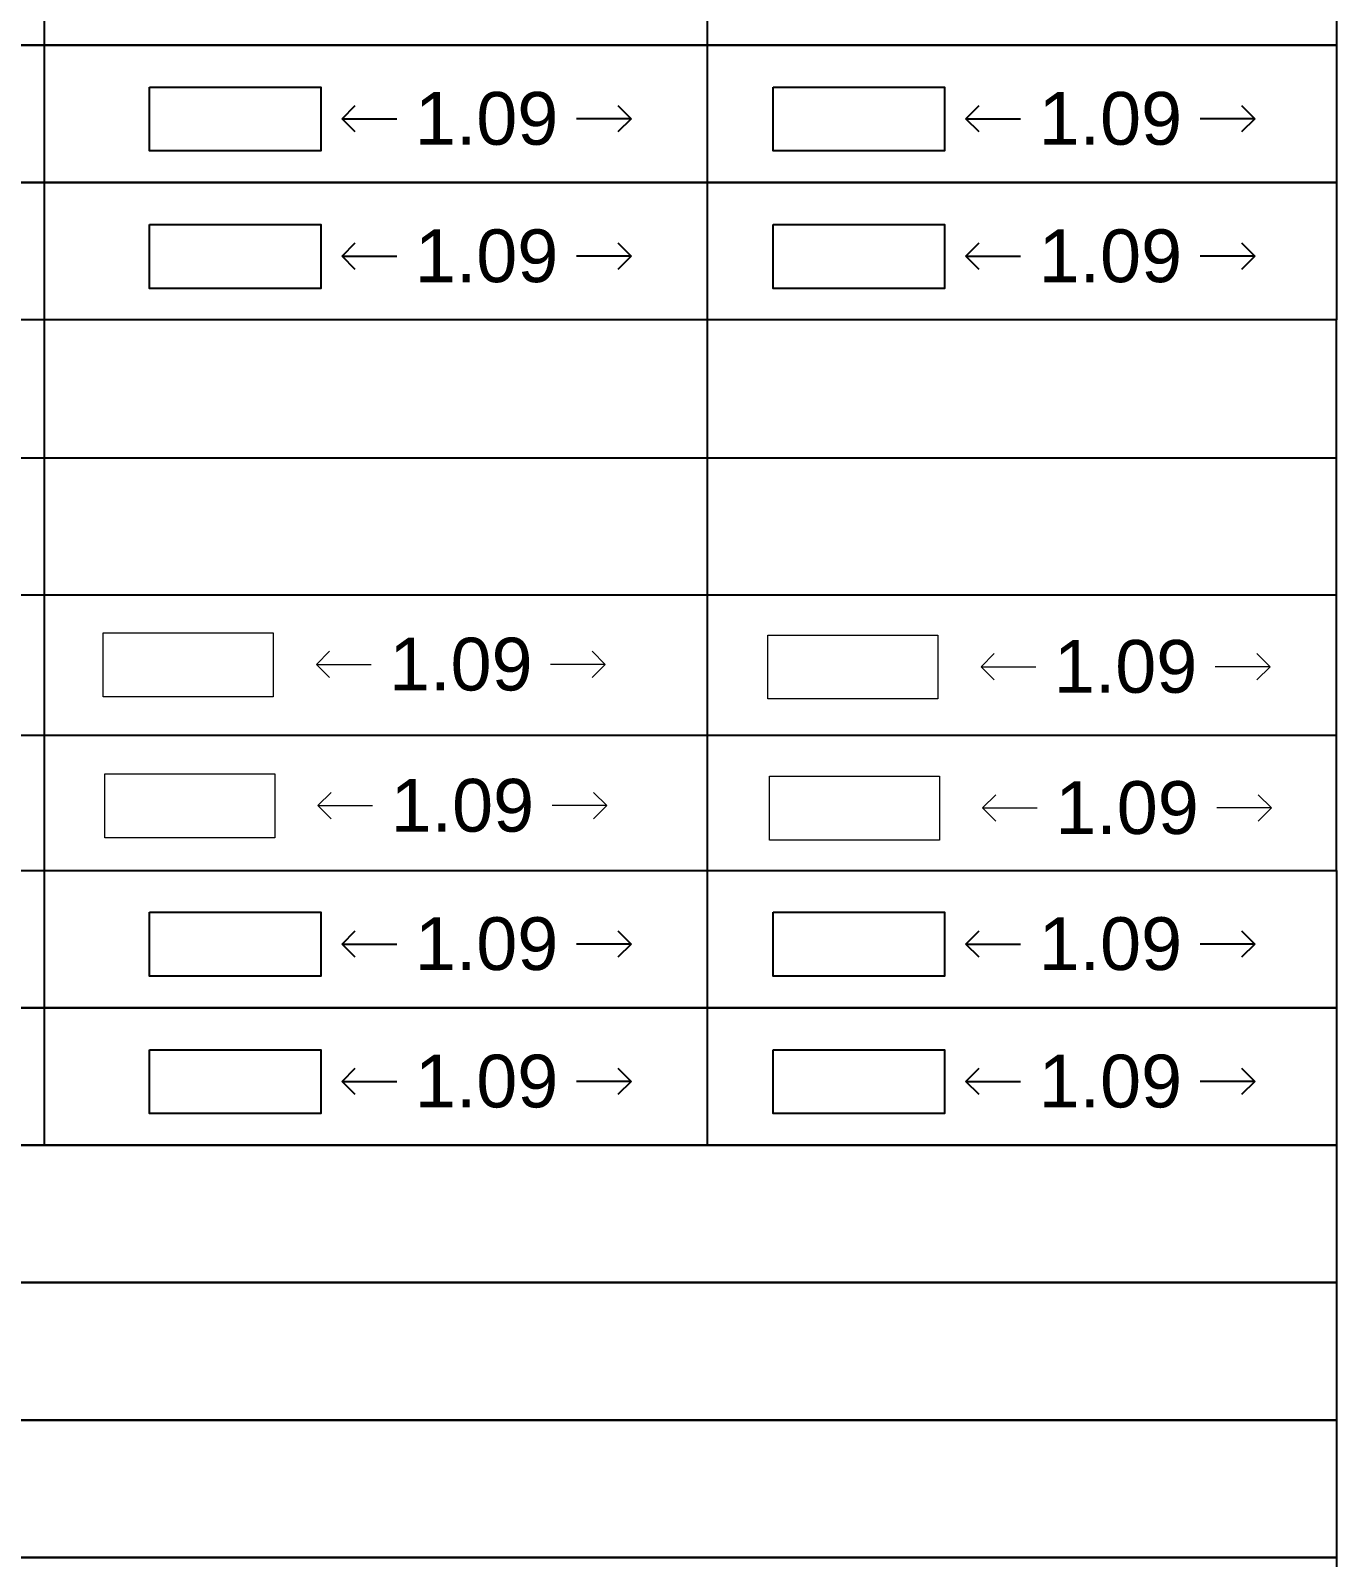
# Model space of a CAD drawing. Header units: millimetres. Extents: x -9481 to -9286, y 28706 to 28853.
# Drawn here: x -9447.18 to -9442.23, y 28750.97 to 28756.75 of the extents above; entities that cross this region are included whole.
import ezdxf

# ---------------------------------------------------------------- set-up
doc = ezdxf.new("R2010")
doc.units = ezdxf.units.MM
doc.header["$PDMODE"] = 34
doc.header["$PDSIZE"] = -15
doc.linetypes.add('CONTINULUS', pattern=[0])
doc.layers.add('BLK_1_FLR_-1_REGULAR_ROOM_1', color=7, linetype='Continuous', plot=False)
doc.layers.add('BLK_1_FLR_-2_REGULAR_ROOM_1', color=7, linetype='Continuous', plot=False)
for name, color, linetype in [('BLK_1_FLR_-1_ROOM_1_MEZ_AREA_1', 11, 'Continuous'), ('BLK_1_FLR_-1_ROOM_2_MEZ_AREA_1', 11, 'Continuous'), ('BLK_1_FLR_-2_ROOM_1_MEZ_AREA_1', 11, 'Continuous'), ('BLK_1_FLR_-2_ROOM_2_MEZ_AREA_1', 11, 'Continuous'), ('BLK_1_PLANTATION_GREENSTRIP', 7, 'Continuous')]:
    doc.layers.add(name, color=color, linetype=linetype)
for name, color, linetype, lineweight in [('BLK_1_FLR_-1_SERVICE_FLOOR', 7, 'Continuous', 0), ('BLK_1_FLR_-1_SERVICE_FLOOR_EXISTING', 7, 'Continuous', 0), ('BLK_1_FLR_-2_SERVICE_FLOOR', 7, 'Continuous', 0), ('BLK_1_FLR_-2_SERVICE_FLOOR_EXISTING', 7, 'Continuous', 0), ('PLAN', 7, 'Continuous', 40)]:
    doc.layers.add(name, color=color, linetype=linetype, lineweight=lineweight)
doc.styles.add('Arial', font='arial.ttf', dxfattribs={"height": 0.2})
doc.styles.add('style2', font='arial.ttf', dxfattribs={"height": 0.3})
doc.dimstyles.new('INT DIM', dxfattribs={"dimtxt": 0.3, "dimasz": 0.1, "dimexe": 0.18, "dimexo": 0.0625, "dimgap": 0.09, "dimtad": 0, "dimzin": 0, "dimdsep": 46, "dimtxsty": 'style2', "dimblk": 'OPEN90', "dimcen": 0.09, "dimse1": 1, "dimse2": 1, "dimclrd": 250, "dimclrt": 256, "dimadec": 0, "dimazin": 0, "dimtfac": 1, "dimtofl": 0, "dimtmove": 0, "dimatfit": 3, "dimfxl": 0, "dimtolj": 1, "dimtzin": 0, "dimlwd": -1, "dimarcsym": 0})

# ---------------------------------------------------------------- blocks, each defined once
blk = doc.blocks.new('J4')
blk.add_lwpolyline([(-9435.4551, 28796.7712), (-9396.4272, 28796.7712), (-9396.4272, 28795.9979), (-9435.4551, 28795.9979), (-9435.4551, 28796.7712)], close=True)
blk = doc.blocks.new('_Open90')
at = {"layer": 'PLAN', "color": 0, "lineweight": -2}
for p, q in [((0, 0), (-1, 0)), ((-0.5, 0.5), (0, 0)), ((0, 0), (-0.5, -0.5))]:
    blk.add_line(p, q, dxfattribs=at)
blk = doc.blocks.new('*D189')
at = {"layer": 'BLK_1_FLR_-1_REGULAR_ROOM_1', "color": 250}
for p, q in [((-9445.897941, 28756.418424), (-9445.790753, 28756.418424)), ((-9445.002965, 28756.418424), (-9445.110153, 28756.418424))]:
    blk.add_line(p, q, dxfattribs=at)
at = {"layer": 'Defpoints', "color": 0}
for p in [(-9445.997941, 28756.538499), (-9444.902965, 28756.538499), (-9444.902965, 28756.418424)]:
    blk.add_point(p, dxfattribs=at)
at = {"layer": 'BLK_1_FLR_-1_REGULAR_ROOM_1', "color": 250, "xscale": 0.1, "yscale": 0.1, "zscale": 0.1, "rotation": 180}
blk.add_blockref('_Open90', (-9445.997941, 28756.418424), dxfattribs=at)
at = {"layer": 'BLK_1_FLR_-1_REGULAR_ROOM_1', "color": 250, "xscale": 0.1, "yscale": 0.1, "zscale": 0.1}
blk.add_blockref('_Open90', (-9444.902965, 28756.418424), dxfattribs=at)
at = {"layer": 'BLK_1_FLR_-1_REGULAR_ROOM_1', "linetype": 'CONTINULUS', "ltscale": 0.05, "insert": (-9445.450453, 28756.418424), "char_height": 0.2, "attachment_point": 5, "style": 'Arial'}
blk.add_mtext('\\A1;1.09', dxfattribs=at)
blk = doc.blocks.new('*D190')
at = {"layer": 'BLK_1_FLR_-2_REGULAR_ROOM_1', "color": 250}
for p, q in [((-9443.534248, 28756.418424), (-9443.42706, 28756.418424)), ((-9442.639272, 28756.418424), (-9442.74646, 28756.418424))]:
    blk.add_line(p, q, dxfattribs=at)
at = {"layer": 'Defpoints', "color": 0}
for p in [(-9443.634248, 28756.538499), (-9442.539272, 28756.538499), (-9442.539272, 28756.418424)]:
    blk.add_point(p, dxfattribs=at)
at = {"layer": 'BLK_1_FLR_-2_REGULAR_ROOM_1', "color": 250, "xscale": 0.1, "yscale": 0.1, "zscale": 0.1, "rotation": 180}
blk.add_blockref('_Open90', (-9443.634248, 28756.418424), dxfattribs=at)
at = {"layer": 'BLK_1_FLR_-2_REGULAR_ROOM_1', "color": 250, "xscale": 0.1, "yscale": 0.1, "zscale": 0.1}
blk.add_blockref('_Open90', (-9442.539272, 28756.418424), dxfattribs=at)
at = {"layer": 'BLK_1_FLR_-2_REGULAR_ROOM_1', "linetype": 'CONTINULUS', "ltscale": 0.05, "insert": (-9443.08676, 28756.418424), "char_height": 0.2, "attachment_point": 5, "style": 'Arial'}
blk.add_mtext('\\A1;1.09', dxfattribs=at)
blk = doc.blocks.new('*D196')
at = {"layer": 'BLK_1_FLR_-1_REGULAR_ROOM_1', "color": 250}
for p, q in [((-9445.897941, 28755.897777), (-9445.790753, 28755.897777)), ((-9445.002965, 28755.897777), (-9445.110153, 28755.897777))]:
    blk.add_line(p, q, dxfattribs=at)
at = {"layer": 'Defpoints', "color": 0}
for p in [(-9445.997941, 28756.017852), (-9444.902965, 28756.017852), (-9444.902965, 28755.897777)]:
    blk.add_point(p, dxfattribs=at)
at = {"layer": 'BLK_1_FLR_-1_REGULAR_ROOM_1', "color": 250, "xscale": 0.1, "yscale": 0.1, "zscale": 0.1, "rotation": 180}
blk.add_blockref('_Open90', (-9445.997941, 28755.897777), dxfattribs=at)
at = {"layer": 'BLK_1_FLR_-1_REGULAR_ROOM_1', "color": 250, "xscale": 0.1, "yscale": 0.1, "zscale": 0.1}
blk.add_blockref('_Open90', (-9444.902965, 28755.897777), dxfattribs=at)
at = {"layer": 'BLK_1_FLR_-1_REGULAR_ROOM_1', "linetype": 'CONTINULUS', "ltscale": 0.05, "insert": (-9445.450453, 28755.897777), "char_height": 0.2, "attachment_point": 5, "style": 'Arial'}
blk.add_mtext('\\A1;1.09', dxfattribs=at)
blk = doc.blocks.new('*D197')
at = {"layer": 'BLK_1_FLR_-2_REGULAR_ROOM_1', "color": 250}
for p, q in [((-9443.534248, 28755.897777), (-9443.42706, 28755.897777)), ((-9442.639272, 28755.897777), (-9442.74646, 28755.897777))]:
    blk.add_line(p, q, dxfattribs=at)
at = {"layer": 'Defpoints', "color": 0}
for p in [(-9443.634248, 28756.017852), (-9442.539272, 28756.017852), (-9442.539272, 28755.897777)]:
    blk.add_point(p, dxfattribs=at)
at = {"layer": 'BLK_1_FLR_-2_REGULAR_ROOM_1', "color": 250, "xscale": 0.1, "yscale": 0.1, "zscale": 0.1, "rotation": 180}
blk.add_blockref('_Open90', (-9443.634248, 28755.897777), dxfattribs=at)
at = {"layer": 'BLK_1_FLR_-2_REGULAR_ROOM_1', "color": 250, "xscale": 0.1, "yscale": 0.1, "zscale": 0.1}
blk.add_blockref('_Open90', (-9442.539272, 28755.897777), dxfattribs=at)
at = {"layer": 'BLK_1_FLR_-2_REGULAR_ROOM_1', "linetype": 'CONTINULUS', "ltscale": 0.05, "insert": (-9443.08676, 28755.897777), "char_height": 0.2, "attachment_point": 5, "style": 'Arial'}
blk.add_mtext('\\A1;1.09', dxfattribs=at)
blk = doc.blocks.new('*D273')
at = {"layer": 'BLK_1_FLR_-1_ROOM_1_MEZ_AREA_1', "color": 250, "ltscale": 0.05}
for p, q in [((-9445.897941, 28753.291536), (-9445.790753, 28753.291536)), ((-9445.002965, 28753.291536), (-9445.110153, 28753.291536))]:
    blk.add_line(p, q, dxfattribs=at)
at = {"layer": 'Defpoints', "color": 0}
for p in [(-9445.997941, 28753.411611), (-9444.902965, 28753.411611), (-9444.902965, 28753.291536)]:
    blk.add_point(p, dxfattribs=at)
at = {"layer": 'BLK_1_FLR_-1_ROOM_1_MEZ_AREA_1', "color": 250, "xscale": 0.1, "yscale": 0.1, "zscale": 0.1, "rotation": 180}
blk.add_blockref('_Open90', (-9445.997941, 28753.291536), dxfattribs=at)
at = {"layer": 'BLK_1_FLR_-1_ROOM_1_MEZ_AREA_1', "color": 250, "xscale": 0.1, "yscale": 0.1, "zscale": 0.1}
blk.add_blockref('_Open90', (-9444.902965, 28753.291536), dxfattribs=at)
at = {"layer": 'BLK_1_FLR_-1_ROOM_1_MEZ_AREA_1', "linetype": 'CONTINULUS', "ltscale": 0.05, "insert": (-9445.450453, 28753.291536), "char_height": 0.2, "attachment_point": 5, "style": 'Arial'}
blk.add_mtext('\\A1;1.09', dxfattribs=at)
blk = doc.blocks.new('*D274')
at = {"layer": 'BLK_1_FLR_-2_ROOM_1_MEZ_AREA_1', "color": 250, "ltscale": 0.05}
for p, q in [((-9443.534248, 28753.291536), (-9443.42706, 28753.291536)), ((-9442.639272, 28753.291536), (-9442.74646, 28753.291536))]:
    blk.add_line(p, q, dxfattribs=at)
at = {"layer": 'Defpoints', "color": 0}
for p in [(-9443.634248, 28753.411611), (-9442.539272, 28753.411611), (-9442.539272, 28753.291536)]:
    blk.add_point(p, dxfattribs=at)
at = {"layer": 'BLK_1_FLR_-2_ROOM_1_MEZ_AREA_1', "color": 250, "xscale": 0.1, "yscale": 0.1, "zscale": 0.1, "rotation": 180}
blk.add_blockref('_Open90', (-9443.634248, 28753.291536), dxfattribs=at)
at = {"layer": 'BLK_1_FLR_-2_ROOM_1_MEZ_AREA_1', "color": 250, "xscale": 0.1, "yscale": 0.1, "zscale": 0.1}
blk.add_blockref('_Open90', (-9442.539272, 28753.291536), dxfattribs=at)
at = {"layer": 'BLK_1_FLR_-2_ROOM_1_MEZ_AREA_1', "linetype": 'CONTINULUS', "ltscale": 0.05, "insert": (-9443.08676, 28753.291536), "char_height": 0.2, "attachment_point": 5, "style": 'Arial'}
blk.add_mtext('\\A1;1.09', dxfattribs=at)
blk = doc.blocks.new('*D280')
at = {"layer": 'BLK_1_FLR_-1_ROOM_2_MEZ_AREA_1', "color": 250, "ltscale": 0.05}
for p, q in [((-9445.897941, 28752.770889), (-9445.790753, 28752.770889)), ((-9445.002965, 28752.770889), (-9445.110153, 28752.770889))]:
    blk.add_line(p, q, dxfattribs=at)
at = {"layer": 'Defpoints', "color": 0}
for p in [(-9445.997941, 28752.890964), (-9444.902965, 28752.890964), (-9444.902965, 28752.770889)]:
    blk.add_point(p, dxfattribs=at)
at = {"layer": 'BLK_1_FLR_-1_ROOM_2_MEZ_AREA_1', "color": 250, "xscale": 0.1, "yscale": 0.1, "zscale": 0.1, "rotation": 180}
blk.add_blockref('_Open90', (-9445.997941, 28752.770889), dxfattribs=at)
at = {"layer": 'BLK_1_FLR_-1_ROOM_2_MEZ_AREA_1', "color": 250, "xscale": 0.1, "yscale": 0.1, "zscale": 0.1}
blk.add_blockref('_Open90', (-9444.902965, 28752.770889), dxfattribs=at)
at = {"layer": 'BLK_1_FLR_-1_ROOM_2_MEZ_AREA_1', "linetype": 'CONTINULUS', "ltscale": 0.05, "insert": (-9445.450453, 28752.770889), "char_height": 0.2, "attachment_point": 5, "style": 'Arial'}
blk.add_mtext('\\A1;1.09', dxfattribs=at)
blk = doc.blocks.new('*D281')
at = {"layer": 'BLK_1_FLR_-2_ROOM_2_MEZ_AREA_1', "color": 250, "ltscale": 0.05}
for p, q in [((-9443.534248, 28752.770889), (-9443.42706, 28752.770889)), ((-9442.639272, 28752.770889), (-9442.74646, 28752.770889))]:
    blk.add_line(p, q, dxfattribs=at)
at = {"layer": 'Defpoints', "color": 0}
for p in [(-9443.634248, 28752.890964), (-9442.539272, 28752.890964), (-9442.539272, 28752.770889)]:
    blk.add_point(p, dxfattribs=at)
at = {"layer": 'BLK_1_FLR_-2_ROOM_2_MEZ_AREA_1', "color": 250, "xscale": 0.1, "yscale": 0.1, "zscale": 0.1, "rotation": 180}
blk.add_blockref('_Open90', (-9443.634248, 28752.770889), dxfattribs=at)
at = {"layer": 'BLK_1_FLR_-2_ROOM_2_MEZ_AREA_1', "color": 250, "xscale": 0.1, "yscale": 0.1, "zscale": 0.1}
blk.add_blockref('_Open90', (-9442.539272, 28752.770889), dxfattribs=at)
at = {"layer": 'BLK_1_FLR_-2_ROOM_2_MEZ_AREA_1', "linetype": 'CONTINULUS', "ltscale": 0.05, "insert": (-9443.08676, 28752.770889), "char_height": 0.2, "attachment_point": 5, "style": 'Arial'}
blk.add_mtext('\\A1;1.09', dxfattribs=at)
blk = doc.blocks.new('*D326')
at = {"layer": 'BLK_1_FLR_-1_SERVICE_FLOOR', "color": 250, "ltscale": 0.05}
for p, q in [((-9445.995344, 28754.350762), (-9445.888156, 28754.350762)), ((-9445.100368, 28754.350762), (-9445.207556, 28754.350762))]:
    blk.add_line(p, q, dxfattribs=at)
at = {"layer": 'Defpoints', "color": 0}
for p in [(-9446.095344, 28754.470837), (-9445.000368, 28754.470837), (-9445.000368, 28754.350762)]:
    blk.add_point(p, dxfattribs=at)
at = {"layer": 'BLK_1_FLR_-1_SERVICE_FLOOR', "color": 250, "xscale": 0.1, "yscale": 0.1, "zscale": 0.1, "rotation": 180}
blk.add_blockref('_Open90', (-9446.095344, 28754.350762), dxfattribs=at)
at = {"layer": 'BLK_1_FLR_-1_SERVICE_FLOOR', "color": 250, "xscale": 0.1, "yscale": 0.1, "zscale": 0.1}
blk.add_blockref('_Open90', (-9445.000368, 28754.350762), dxfattribs=at)
at = {"layer": 'BLK_1_FLR_-1_SERVICE_FLOOR', "linetype": 'CONTINULUS', "ltscale": 0.05, "insert": (-9445.547856, 28754.350762), "char_height": 0.2, "attachment_point": 5, "style": 'Arial'}
blk.add_mtext('\\A1;1.09', dxfattribs=at)
blk = doc.blocks.new('*D327')
at = {"layer": 'BLK_1_FLR_-2_SERVICE_FLOOR', "color": 250, "ltscale": 0.05}
for p, q in [((-9443.476748, 28754.342093), (-9443.36956, 28754.342093)), ((-9442.581772, 28754.342093), (-9442.68896, 28754.342093))]:
    blk.add_line(p, q, dxfattribs=at)
at = {"layer": 'Defpoints', "color": 0}
for p in [(-9443.576748, 28754.462167), (-9442.481772, 28754.462167), (-9442.481772, 28754.342093)]:
    blk.add_point(p, dxfattribs=at)
at = {"layer": 'BLK_1_FLR_-2_SERVICE_FLOOR', "color": 250, "xscale": 0.1, "yscale": 0.1, "zscale": 0.1, "rotation": 180}
blk.add_blockref('_Open90', (-9443.576748, 28754.342093), dxfattribs=at)
at = {"layer": 'BLK_1_FLR_-2_SERVICE_FLOOR', "color": 250, "xscale": 0.1, "yscale": 0.1, "zscale": 0.1}
blk.add_blockref('_Open90', (-9442.481772, 28754.342093), dxfattribs=at)
at = {"layer": 'BLK_1_FLR_-2_SERVICE_FLOOR', "linetype": 'CONTINULUS', "ltscale": 0.05, "insert": (-9443.02926, 28754.342093), "char_height": 0.2, "attachment_point": 5, "style": 'Arial'}
blk.add_mtext('\\A1;1.09', dxfattribs=at)
blk = doc.blocks.new('*D333')
at = {"layer": 'BLK_1_FLR_-1_SERVICE_FLOOR_EXISTING', "color": 250, "ltscale": 0.05}
for p, q in [((-9445.989634, 28753.815759), (-9445.882445, 28753.815759)), ((-9445.094657, 28753.815759), (-9445.201845, 28753.815759))]:
    blk.add_line(p, q, dxfattribs=at)
at = {"layer": 'Defpoints', "color": 0}
for p in [(-9446.089634, 28753.935834), (-9444.994657, 28753.935834), (-9444.994657, 28753.815759)]:
    blk.add_point(p, dxfattribs=at)
at = {"layer": 'BLK_1_FLR_-1_SERVICE_FLOOR_EXISTING', "color": 250, "xscale": 0.1, "yscale": 0.1, "zscale": 0.1, "rotation": 180}
blk.add_blockref('_Open90', (-9446.089634, 28753.815759), dxfattribs=at)
at = {"layer": 'BLK_1_FLR_-1_SERVICE_FLOOR_EXISTING', "color": 250, "xscale": 0.1, "yscale": 0.1, "zscale": 0.1}
blk.add_blockref('_Open90', (-9444.994657, 28753.815759), dxfattribs=at)
at = {"layer": 'BLK_1_FLR_-1_SERVICE_FLOOR_EXISTING', "linetype": 'CONTINULUS', "ltscale": 0.05, "insert": (-9445.542145, 28753.815759), "char_height": 0.2, "attachment_point": 5, "style": 'Arial'}
blk.add_mtext('\\A1;1.09', dxfattribs=at)
blk = doc.blocks.new('*D334')
at = {"layer": 'BLK_1_FLR_-2_SERVICE_FLOOR_EXISTING', "color": 250, "ltscale": 0.05}
for p, q in [((-9443.471037, 28753.80709), (-9443.363849, 28753.80709)), ((-9442.576061, 28753.80709), (-9442.683249, 28753.80709))]:
    blk.add_line(p, q, dxfattribs=at)
at = {"layer": 'Defpoints', "color": 0}
for p in [(-9443.571037, 28753.927164), (-9442.476061, 28753.927164), (-9442.476061, 28753.80709)]:
    blk.add_point(p, dxfattribs=at)
at = {"layer": 'BLK_1_FLR_-2_SERVICE_FLOOR_EXISTING', "color": 250, "xscale": 0.1, "yscale": 0.1, "zscale": 0.1, "rotation": 180}
blk.add_blockref('_Open90', (-9443.571037, 28753.80709), dxfattribs=at)
at = {"layer": 'BLK_1_FLR_-2_SERVICE_FLOOR_EXISTING', "color": 250, "xscale": 0.1, "yscale": 0.1, "zscale": 0.1}
blk.add_blockref('_Open90', (-9442.476061, 28753.80709), dxfattribs=at)
at = {"layer": 'BLK_1_FLR_-2_SERVICE_FLOOR_EXISTING', "linetype": 'CONTINULUS', "ltscale": 0.05, "insert": (-9443.023549, 28753.80709), "char_height": 0.2, "attachment_point": 5, "style": 'Arial'}
blk.add_mtext('\\A1;1.09', dxfattribs=at)

msp = doc.modelspace()

# ---------------------------------------------------------------- linework, layer by layer
for p, q in [((-9447.126291, 28757.218053), (-9447.126291, 28756.697407)), ((-9444.614149, 28757.218053), (-9444.614149, 28756.697407)), ((-9447.126291, 28756.697407), (-9447.126291, 28756.17676)), ((-9444.614149, 28756.697407), (-9444.614149, 28756.17676)), ((-9447.126291, 28756.17676), (-9447.126291, 28755.656113)), ((-9447.126291, 28756.175256), (-9447.126291, 28755.654609)), ((-9447.126291, 28756.175256), (-9447.126291, 28753.570518)), ((-9444.614149, 28756.17676), (-9444.614149, 28755.656113)), ((-9444.614149, 28756.175256), (-9444.614149, 28755.654609)), ((-9444.614149, 28756.175256), (-9444.614149, 28753.570518)), ((-9442.229952, 28753.570518), (-9442.229952, 28755.654609)), ((-9481.2579, 28755.13341), (-9442.229952, 28755.13341)), ((-9481.2579, 28754.615072), (-9442.229952, 28754.615072)), ((-9481.2579, 28754.08302), (-9442.229952, 28754.08302)), ((-9442.229952, 28754.08302), (-9442.229952, 28754.08302)), ((-9447.126291, 28753.570518), (-9447.126291, 28753.049871)), ((-9444.614149, 28753.570518), (-9444.614149, 28753.049871)), ((-9447.126291, 28753.049871), (-9447.126291, 28752.529224)), ((-9444.614149, 28753.049871), (-9444.614149, 28752.529224))]:
    msp.add_line(p, q)
for points in [[(-9461.731845, 28757.218053), (-9442.229952, 28757.218053), (-9442.229952, 28756.697407), (-9461.731845, 28756.697407)], [(-9461.731845, 28756.697407), (-9442.229952, 28756.697407), (-9442.229952, 28756.17676), (-9461.731845, 28756.17676)], [(-9461.731845, 28756.17676), (-9442.229952, 28756.17676), (-9442.229952, 28755.656113), (-9481.2579, 28755.656113)], [(-9481.2579, 28752.529224), (-9481.2579, 28753.570518), (-9442.229952, 28753.570518), (-9442.229952, 28753.049871), (-9457.862239, 28753.049871)], [(-9457.862239, 28753.049871), (-9442.229952, 28753.049871), (-9442.229952, 28752.529224), (-9481.2579, 28752.529224), (-9481.2579, 28753.049871)], [(-9481.2579, 28752.008577), (-9481.2579, 28752.529224), (-9442.229952, 28752.529224), (-9442.229952, 28752.008577), (-9457.862239, 28752.008577)], [(-9470.864214, 28752.008577), (-9442.229952, 28752.008577), (-9442.229952, 28751.48793), (-9457.862239, 28751.48793)], [(-9461.731845, 28751.48793), (-9442.229952, 28751.48793), (-9442.229952, 28750.967284), (-9481.2579, 28750.967284), (-9481.2579, 28751.48793)]]:
    msp.add_lwpolyline(points)
at = {"layer": 'BLK_1_FLR_-1_REGULAR_ROOM_1', "color": 36}
msp.add_lwpolyline([(-9446.727778, 28756.538499), (-9446.078597, 28756.538499), (-9446.078597, 28756.29635), (-9446.727778, 28756.29635)], close=True, dxfattribs=at)
at = {"layer": 'BLK_1_FLR_-1_REGULAR_ROOM_1', "color": 37}
msp.add_lwpolyline([(-9446.727778, 28756.017852), (-9446.078597, 28756.017852), (-9446.078597, 28755.775703), (-9446.727778, 28755.775703)], close=True, dxfattribs=at)
at = {"layer": 'BLK_1_FLR_-1_ROOM_1_MEZ_AREA_1', "color": 11, "linetype": 'CONTINULUS', "ltscale": 0.05}
msp.add_lwpolyline([(-9446.727778, 28753.411611), (-9446.078597, 28753.411611), (-9446.078597, 28753.169461), (-9446.727778, 28753.169461)], close=True, dxfattribs=at)
at = {"layer": 'BLK_1_FLR_-1_ROOM_2_MEZ_AREA_1', "color": 11, "linetype": 'CONTINULUS', "ltscale": 0.05}
msp.add_lwpolyline([(-9446.727778, 28752.890964), (-9446.078597, 28752.890964), (-9446.078597, 28752.648814), (-9446.727778, 28752.648814)], close=True, dxfattribs=at)
at = {"layer": 'BLK_1_FLR_-1_SERVICE_FLOOR', "color": 11, "linetype": 'CONTINULUS', "ltscale": 0.05}
msp.add_lwpolyline([(-9446.903153, 28754.470812), (-9446.258743, 28754.470812), (-9446.258743, 28754.228662), (-9446.903153, 28754.228662)], close=True, dxfattribs=at)
at = {"layer": 'BLK_1_FLR_-1_SERVICE_FLOOR_EXISTING', "color": 11, "linetype": 'CONTINULUS', "ltscale": 0.05}
msp.add_lwpolyline([(-9446.897443, 28753.935809), (-9446.253032, 28753.935809), (-9446.253032, 28753.693659), (-9446.897443, 28753.693659)], close=True, dxfattribs=at)
at = {"layer": 'BLK_1_FLR_-2_REGULAR_ROOM_1', "color": 36}
msp.add_lwpolyline([(-9444.364084, 28756.538499), (-9443.714903, 28756.538499), (-9443.714903, 28756.29635), (-9444.364084, 28756.29635)], close=True, dxfattribs=at)
at = {"layer": 'BLK_1_FLR_-2_REGULAR_ROOM_1', "color": 37}
msp.add_lwpolyline([(-9444.364084, 28756.017852), (-9443.714903, 28756.017852), (-9443.714903, 28755.775703), (-9444.364084, 28755.775703)], close=True, dxfattribs=at)
at = {"layer": 'BLK_1_FLR_-2_ROOM_1_MEZ_AREA_1', "color": 11, "linetype": 'CONTINULUS', "ltscale": 0.05}
msp.add_lwpolyline([(-9444.364084, 28753.411611), (-9443.714903, 28753.411611), (-9443.714903, 28753.169461), (-9444.364084, 28753.169461)], close=True, dxfattribs=at)
at = {"layer": 'BLK_1_FLR_-2_ROOM_2_MEZ_AREA_1', "color": 11, "linetype": 'CONTINULUS', "ltscale": 0.05}
msp.add_lwpolyline([(-9444.364084, 28752.890964), (-9443.714903, 28752.890964), (-9443.714903, 28752.648814), (-9444.364084, 28752.648814)], close=True, dxfattribs=at)
at = {"layer": 'BLK_1_FLR_-2_SERVICE_FLOOR', "color": 11, "linetype": 'CONTINULUS', "ltscale": 0.05}
msp.add_lwpolyline([(-9444.384557, 28754.462142), (-9443.740146, 28754.462142), (-9443.740146, 28754.219993), (-9444.384557, 28754.219993)], close=True, dxfattribs=at)
at = {"layer": 'BLK_1_FLR_-2_SERVICE_FLOOR_EXISTING', "color": 11, "linetype": 'CONTINULUS', "ltscale": 0.05}
msp.add_lwpolyline([(-9444.378846, 28753.927139), (-9443.734435, 28753.927139), (-9443.734435, 28753.68499), (-9444.378846, 28753.68499)], close=True, dxfattribs=at)

# ---------------------------------------------------------------- block references
at = {"layer": 'BLK_1_PLANTATION_GREENSTRIP', "linetype": 'CONTINULUS'}
msp.add_blockref('J4', (-45.8028, -45.803888), dxfattribs=at)

# ---------------------------------------------------------------- dimensions: what is measured, and where the dimension line sits
at = {"layer": 'BLK_1_FLR_-1_REGULAR_ROOM_1', "color": 36}
dim = msp.add_linear_dim(base=(-9444.902965, 28756.418424), p1=(-9445.997941, 28756.538499), p2=(-9444.902965, 28756.538499), dimstyle='INT DIM', override={"dimtxt": 0.2, "dimtxsty": 'Arial', "dimfxl": 0.125, "dimtfill": 1, "dimtfillclr": 7, "dimarcsym": 1}, dxfattribs=at)
dim.commit()
dim.dimension.update_dxf_attribs({"geometry": '*D189', "text_midpoint": (-9445.450453, 28756.418424)})
at = {"layer": 'BLK_1_FLR_-1_REGULAR_ROOM_1', "color": 37}
dim = msp.add_linear_dim(base=(-9444.902965, 28755.897777), p1=(-9445.997941, 28756.017852), p2=(-9444.902965, 28756.017852), dimstyle='INT DIM', override={"dimtxt": 0.2, "dimtxsty": 'Arial', "dimfxl": 0.125, "dimtfill": 1, "dimtfillclr": 7, "dimarcsym": 1}, dxfattribs=at)
dim.commit()
dim.dimension.update_dxf_attribs({"geometry": '*D196', "text_midpoint": (-9445.450453, 28755.897777)})
at = {"layer": 'BLK_1_FLR_-1_ROOM_1_MEZ_AREA_1', "color": 11, "linetype": 'CONTINULUS', "ltscale": 0.05}
dim = msp.add_linear_dim(base=(-9444.902965, 28753.291536), p1=(-9445.997941, 28753.411611), p2=(-9444.902965, 28753.411611), dimstyle='INT DIM', override={"dimtxt": 0.2, "dimtxsty": 'Arial', "dimfxl": 0.125, "dimtfill": 1, "dimtfillclr": 7, "dimarcsym": 1}, dxfattribs=at)
dim.commit()
dim.dimension.update_dxf_attribs({"geometry": '*D273', "text_midpoint": (-9445.450453, 28753.291536)})
at = {"layer": 'BLK_1_FLR_-1_ROOM_2_MEZ_AREA_1', "color": 11, "linetype": 'CONTINULUS', "ltscale": 0.05}
dim = msp.add_linear_dim(base=(-9444.902965, 28752.770889), p1=(-9445.997941, 28752.890964), p2=(-9444.902965, 28752.890964), dimstyle='INT DIM', override={"dimtxt": 0.2, "dimtxsty": 'Arial', "dimfxl": 0.125, "dimtfill": 1, "dimtfillclr": 7, "dimarcsym": 1}, dxfattribs=at)
dim.commit()
dim.dimension.update_dxf_attribs({"geometry": '*D280', "text_midpoint": (-9445.450453, 28752.770889)})
at = {"layer": 'BLK_1_FLR_-1_SERVICE_FLOOR', "color": 11, "linetype": 'CONTINULUS', "ltscale": 0.05}
dim = msp.add_linear_dim(base=(-9445.000368, 28754.350762), p1=(-9446.095344, 28754.470837), p2=(-9445.000368, 28754.470837), dimstyle='INT DIM', override={"dimscale": 1, "dimtxt": 0.2, "dimtxsty": 'Arial', "dimfxl": 0.125, "dimtfill": 1, "dimtfillclr": 7, "dimarcsym": 1}, dxfattribs=at)
dim.commit()
dim.dimension.update_dxf_attribs({"geometry": '*D326', "text_midpoint": (-9445.547856, 28754.350762)})
at = {"layer": 'BLK_1_FLR_-1_SERVICE_FLOOR_EXISTING', "color": 11, "linetype": 'CONTINULUS', "ltscale": 0.05}
dim = msp.add_linear_dim(base=(-9444.994657, 28753.815759), p1=(-9446.089634, 28753.935834), p2=(-9444.994657, 28753.935834), dimstyle='INT DIM', override={"dimscale": 1, "dimtxt": 0.2, "dimtxsty": 'Arial', "dimfxl": 0.125, "dimtfill": 1, "dimtfillclr": 7, "dimarcsym": 1}, dxfattribs=at)
dim.commit()
dim.dimension.update_dxf_attribs({"geometry": '*D333', "text_midpoint": (-9445.542145, 28753.815759)})
at = {"layer": 'BLK_1_FLR_-2_REGULAR_ROOM_1', "color": 36}
dim = msp.add_linear_dim(base=(-9442.539272, 28756.418424), p1=(-9443.634248, 28756.538499), p2=(-9442.539272, 28756.538499), dimstyle='INT DIM', override={"dimtxt": 0.2, "dimtxsty": 'Arial', "dimfxl": 0.125, "dimtfill": 1, "dimtfillclr": 7, "dimarcsym": 1}, dxfattribs=at)
dim.commit()
dim.dimension.update_dxf_attribs({"geometry": '*D190', "text_midpoint": (-9443.08676, 28756.418424)})
at = {"layer": 'BLK_1_FLR_-2_REGULAR_ROOM_1', "color": 37}
dim = msp.add_linear_dim(base=(-9442.539272, 28755.897777), p1=(-9443.634248, 28756.017852), p2=(-9442.539272, 28756.017852), dimstyle='INT DIM', override={"dimtxt": 0.2, "dimtxsty": 'Arial', "dimfxl": 0.125, "dimtfill": 1, "dimtfillclr": 7, "dimarcsym": 1}, dxfattribs=at)
dim.commit()
dim.dimension.update_dxf_attribs({"geometry": '*D197', "text_midpoint": (-9443.08676, 28755.897777)})
at = {"layer": 'BLK_1_FLR_-2_ROOM_1_MEZ_AREA_1', "color": 11, "linetype": 'CONTINULUS', "ltscale": 0.05}
dim = msp.add_linear_dim(base=(-9442.539272, 28753.291536), p1=(-9443.634248, 28753.411611), p2=(-9442.539272, 28753.411611), dimstyle='INT DIM', override={"dimtxt": 0.2, "dimtxsty": 'Arial', "dimfxl": 0.125, "dimtfill": 1, "dimtfillclr": 7, "dimarcsym": 1}, dxfattribs=at)
dim.commit()
dim.dimension.update_dxf_attribs({"geometry": '*D274', "text_midpoint": (-9443.08676, 28753.291536)})
at = {"layer": 'BLK_1_FLR_-2_ROOM_2_MEZ_AREA_1', "color": 11, "linetype": 'CONTINULUS', "ltscale": 0.05}
dim = msp.add_linear_dim(base=(-9442.539272, 28752.770889), p1=(-9443.634248, 28752.890964), p2=(-9442.539272, 28752.890964), dimstyle='INT DIM', override={"dimtxt": 0.2, "dimtxsty": 'Arial', "dimfxl": 0.125, "dimtfill": 1, "dimtfillclr": 7, "dimarcsym": 1}, dxfattribs=at)
dim.commit()
dim.dimension.update_dxf_attribs({"geometry": '*D281', "text_midpoint": (-9443.08676, 28752.770889)})
at = {"layer": 'BLK_1_FLR_-2_SERVICE_FLOOR', "color": 11, "linetype": 'CONTINULUS', "ltscale": 0.05}
dim = msp.add_linear_dim(base=(-9442.481772, 28754.342093), p1=(-9443.576748, 28754.462167), p2=(-9442.481772, 28754.462167), dimstyle='INT DIM', override={"dimscale": 1, "dimtxt": 0.2, "dimtxsty": 'Arial', "dimfxl": 0.125, "dimtfill": 1, "dimtfillclr": 7, "dimarcsym": 1}, dxfattribs=at)
dim.commit()
dim.dimension.update_dxf_attribs({"geometry": '*D327', "text_midpoint": (-9443.02926, 28754.342093)})
at = {"layer": 'BLK_1_FLR_-2_SERVICE_FLOOR_EXISTING', "color": 11, "linetype": 'CONTINULUS', "ltscale": 0.05}
dim = msp.add_linear_dim(base=(-9442.476061, 28753.80709), p1=(-9443.571037, 28753.927164), p2=(-9442.476061, 28753.927164), dimstyle='INT DIM', override={"dimscale": 1, "dimtxt": 0.2, "dimtxsty": 'Arial', "dimfxl": 0.125, "dimtfill": 1, "dimtfillclr": 7, "dimarcsym": 1}, dxfattribs=at)
dim.commit()
dim.dimension.update_dxf_attribs({"geometry": '*D334', "text_midpoint": (-9443.023549, 28753.80709)})

doc.saveas('drawing.dxf')
